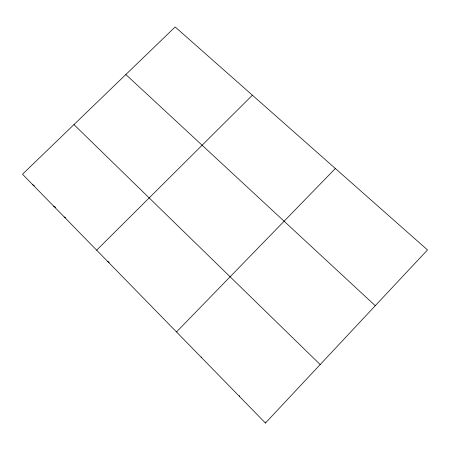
<?xml version="1.0" encoding="UTF-8"?>
<svg xmlns="http://www.w3.org/2000/svg" width="450" height="450" viewBox="0 0 450 450"><rect width="100%" height="100%" fill="white"/><g stroke="black" fill="none" stroke-linecap="round" stroke-linejoin="round"><path stroke-width="0.67" d="M265.433 423.045L427.5 249.924L175.162 26.955L22.5 174.234L265.433 423.045L265.444 422.123M239.282 396.264L239.574 395.64M176.496 331.959L335.346 168.497M96.654 250.183L252.388 95.198M201.184 357.238L201.864 357.036M107.696 261.495L109.294 262.26M64.215 216.956L65.706 217.851M53.623 206.111L55.71 207.399M32.766 184.753L34.47 185.867M125.843 74.537L375.277 305.713M73.952 124.599L320.186 364.556"/></g></svg>
